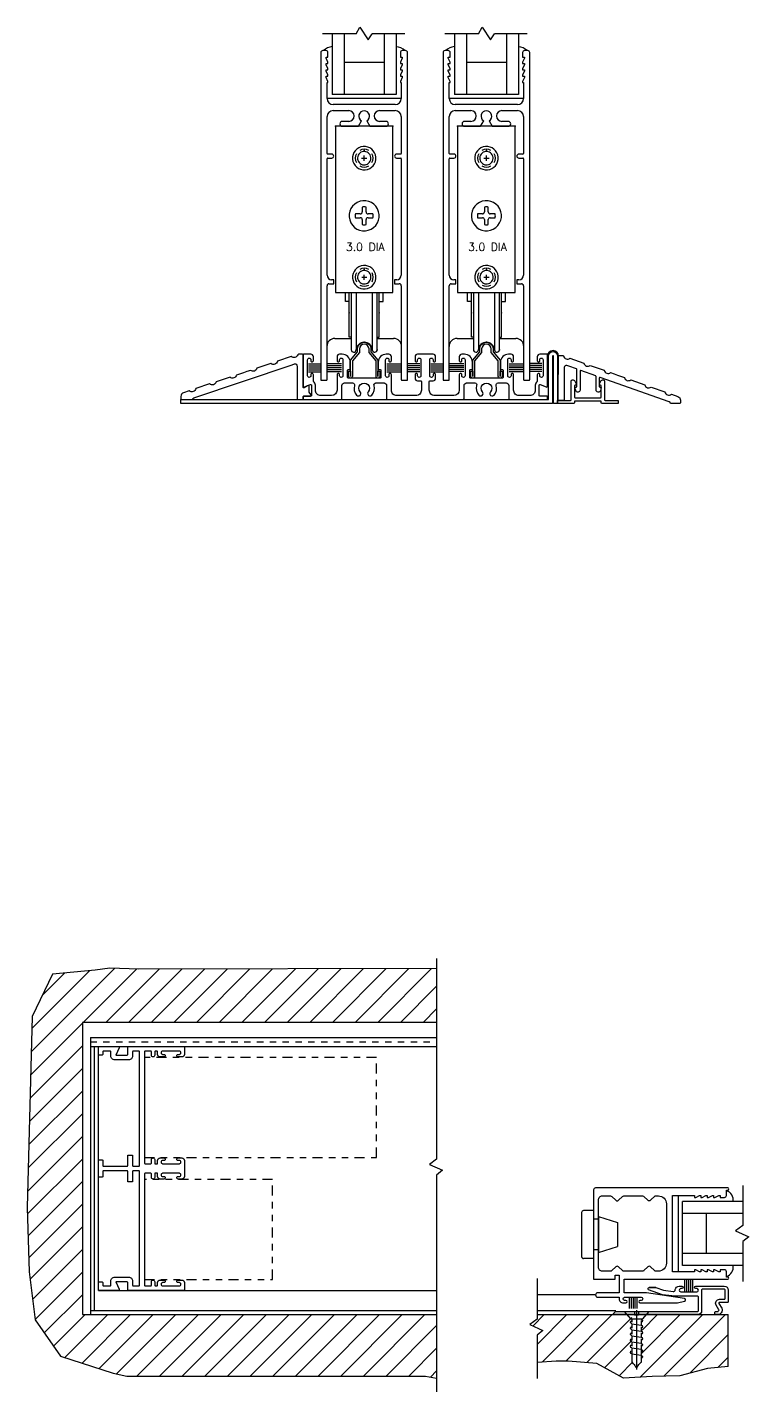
# Model space of a CAD drawing. Extents: x -31.7 to 55.9, y -31.6 to 29.
# Drawn here: x -11.09 to 0.17, y -4.48 to 16.84 of the extents above; entities that cross this region are included whole.
import ezdxf
from ezdxf.enums import TextEntityAlignment as Align

# ---------------------------------------------------------------- set-up
doc = ezdxf.new("R2010")
doc.units = 0
doc.header["$LTSCALE"] = 0.25
doc.header["$MEASUREMENT"] = 0
doc.linetypes.add('HIDDEN', pattern=[0.375, 0.25, -0.125])
doc.linetypes.add('PHANTOM2', pattern=[1.25, 0.625, -0.125, 0.125, -0.125, 0.125, -0.125])
doc.layers.get('0').update_dxf_attribs({"linetype": 'CONTINUOUS'})
for name, color, linetype in [('FRAME', 1, 'CONTINUOUS'), ('GLASS-VINYL', 7, 'CONTINUOUS'), ('HEM COVER', 4, 'CONTINUOUS'), ('MISC', 7, 'CONTINUOUS'), ('RISER', 7, 'CONTINUOUS'), ('SASH', 5, 'CONTINUOUS'), ('SEAL', 7, 'CONTINUOUS'), ('SILL-PAN', 7, 'CONTINUOUS'), ('TEXT', 7, 'CONTINUOUS'), ('VENT', 5, 'CONTINUOUS'), ('WALL', 7, 'CONTINUOUS')]:
    doc.layers.add(name, color=color, linetype=linetype)
doc.styles.get("Standard").update_dxf_attribs({"font": 'simplex.shx'})

# ---------------------------------------------------------------- blocks, each defined once
blk = doc.blocks.new('MAMMOTH B-RAIL')
at = {"color": 0}
for p, q in [((-0.677, 1.149), (-0.677, -3.96)), ((-0.596, 1.18), (-0.646, 1.18)), ((-0.595, 1.08), (-0.565, 1.08)), ((-0.595, 1.06), (-0.595, 1.08)), ((-0.565, 1.08), (-0.565, 1.149)), ((0.565, 1.149), (0.565, 1.08)), ((0.565, 1.08), (0.595, 1.08)), ((0.595, 1.08), (0.595, 1.06)), ((0.646, 1.18), (0.596, 1.18)), ((0.677, -3.96), (0.677, 1.149)), ((-0.565, 1), (-0.595, 1.06)), ((-0.595, 0.98), (-0.565, 0.98)), ((-0.595, 0.96), (-0.595, 0.98)), ((-0.565, 0.9), (-0.595, 0.96)), ((-0.595, 0.88), (-0.565, 0.88)), ((-0.595, 0.86), (-0.595, 0.88)), ((-0.565, 0.8), (-0.595, 0.86)), ((-0.565, 0.98), (-0.565, 1)), ((-0.565, 0.88), (-0.565, 0.9)), ((0.595, 1.06), (0.565, 1)), ((0.565, 1), (0.565, 0.98)), ((0.565, 0.98), (0.595, 0.98)), ((0.595, 0.96), (0.565, 0.9)), ((0.565, 0.9), (0.565, 0.88)), ((0.565, 0.88), (0.595, 0.88)), ((0.595, 0.86), (0.565, 0.8)), ((0.595, 0.98), (0.595, 0.96)), ((0.595, 0.88), (0.595, 0.86)), ((-0.595, 0.78), (-0.565, 0.78)), ((-0.595, 0.76), (-0.595, 0.78)), ((-0.565, 0.7), (-0.595, 0.76)), ((-0.58, 0.68), (-0.565, 0.68)), ((-0.58, 0.431), (-0.58, 0.68)), ((-0.565, 0.78), (-0.565, 0.8)), ((-0.565, 0.68), (-0.565, 0.7)), ((0.565, 0.8), (0.565, 0.78)), ((0.565, 0.78), (0.595, 0.78)), ((0.595, 0.76), (0.565, 0.7)), ((0.565, 0.7), (0.565, 0.68)), ((0.565, 0.68), (0.58, 0.68)), ((0.58, 0.68), (0.58, 0.431)), ((0.595, 0.78), (0.595, 0.76)), ((0.486, 0.337), (-0.486, 0.337)), ((-0.486, 0.243), (-0.241, 0.243)), ((0.241, 0.243), (0.486, 0.243)), ((-0.58, -0.427), (-0.58, 0.149)), ((-0.241, 0.075), (-0.342, 0.075)), ((-0.342, 0), (-0.09, 0)), ((-0.09, 0), (-0.042, 0.083)), ((0.042, 0.083), (0.09, 0)), ((0.09, 0), (0.342, 0)), ((0.342, 0.075), (0.241, 0.075)), ((0.58, 0.149), (0.58, -0.427)), ((-0.58, -2.328), (-0.58, -0.509)), ((-0.506, -0.437), (-0.57, -0.437)), ((-0.57, -0.499), (-0.506, -0.499)), ((0.57, -0.437), (0.506, -0.437)), ((0.506, -0.499), (0.57, -0.499)), ((0.58, -0.509), (0.58, -2.328)), ((-0.58, -3.96), (-0.58, -2.493)), ((-0.549, -2.462), (-0.475, -2.462)), ((-0.475, -2.4), (-0.508, -2.4)), ((-0.475, -2.462), (-0.475, -2.4)), ((0.475, -2.4), (0.475, -2.462)), ((0.508, -2.4), (0.475, -2.4)), ((0.475, -2.462), (0.549, -2.462)), ((0.58, -2.493), (0.58, -3.96)), ((-0.667, -3.97), (-0.59, -3.97)), ((0.59, -3.97), (0.667, -3.97))]:
    blk.add_line(p, q, dxfattribs=at)
for centre, radius, start, end in [((-0.646, 1.149), 0.031, 90, 180), ((-0.596, 1.149), 0.031, 0, 90), ((0.596, 1.149), 0.031, 90, 180), ((0.646, 1.149), 0.031, 360, 90), ((-0.486, 0.431), 0.094, 180, 270), ((0.486, 0.431), 0.094, 270, 0), ((-0.486, 0.149), 0.094, 90, 180), ((-0.241, 0.159), 0.084, 270, 90), ((0, 0.156), 0.084, 300, 240), ((0.241, 0.159), 0.084, 90, 270), ((0.486, 0.149), 0.094, 0, 90), ((-0.342, 0.037), 0.0375, 90, 270), ((0.342, 0.037), 0.0375, 270, 90), ((-0.57, -0.427), 0.01, 180, 270), ((-0.57, -0.509), 0.01, 90, 180), ((-0.506, -0.468), 0.031, 0, 90), ((-0.506, -0.468), 0.031, 270, 0), ((0.506, -0.468), 0.031, 90, 180), ((0.506, -0.468), 0.031, 180, 270), ((0.57, -0.427), 0.01, 270, 0), ((0.57, -0.509), 0.01, 360, 90), ((-0.508, -2.328), 0.072, 180, 270), ((0.508, -2.328), 0.072, 270, 0), ((-0.549, -2.493), 0.031, 90, 180), ((0.549, -2.493), 0.031, 0, 90), ((-0.667, -3.96), 0.01, 180, 270), ((-0.59, -3.96), 0.01, 270, 360), ((0.59, -3.96), 0.01, 180, 270), ((0.667, -3.96), 0.01, 270, 360)]:
    blk.add_arc(centre, radius, start, end, dxfattribs=at)
blk = doc.blocks.new('3742 2-track Sill')
blk.add_lwpolyline([(3.539, 0.052), (3.441, 0.052), (3.371, 0.052, -0.414214), (3.286, 0.137), (3.286, 0.324), (3.286, 0.378, 0.414214), (3.266, 0.398), (3.265, 0.398, 0.414214), (3.246, 0.379), (3.246, 0.363, -0.414214), (3.221, 0.338), (3.22, 0.338, -0.414214), (3.196, 0.363), (3.196, 0.614, -0.414214), (3.22, 0.638), (3.221, 0.638, -0.414214), (3.246, 0.614), (3.246, 0.598, 0.414214), (3.265, 0.578), (3.266, 0.578, 0.414214), (3.286, 0.598), (3.286, 0.66, 0.414214), (3.246, 0.7), (3.213, 0.7), (3.206, 0.7, 0.414214), (3.081, 0.575), (3.081, 0.47, 0.414214), (3.091, 0.46), (3.111, 0.46, -0.414214), (3.121, 0.45), (3.121, 0.335, -0.414214), (3.111, 0.325), (2.613, 0.325, -0.414214), (2.603, 0.335), (2.603, 0.45, -0.414214), (2.613, 0.46), (2.633, 0.46, 0.414214), (2.643, 0.47), (2.643, 0.575, 0.414214), (2.518, 0.7), (2.501, 0.7), (2.478, 0.7, 0.414214), (2.438, 0.66), (2.438, 0.598, 0.414214), (2.458, 0.578), (2.459, 0.578, 0.414214), (2.478, 0.598), (2.478, 0.614, -0.414214), (2.502, 0.638), (2.503, 0.638, -0.414214), (2.528, 0.614), (2.528, 0.363, -0.414214), (2.503, 0.338), (2.502, 0.338, -0.414214), (2.478, 0.363), (2.478, 0.379, 0.414214), (2.459, 0.398), (2.458, 0.398, 0.414214), (2.438, 0.378), (2.438, 0.324), (2.438, 0.14, -0.406851), (2.353, 0.052), (2.298, 0.052), (2.231, 0.052), (2.055, 0.052, -0.414214), (1.97, 0.137), (1.97, 0.175), (1.97, 0.274, -0.414214), (1.98, 0.284), (2.028, 0.284, 0.414214), (2.068, 0.324), (2.068, 0.378, 0.414214), (2.048, 0.398), (2.047, 0.398, 0.414214), (2.028, 0.379), (2.028, 0.363, -0.414214), (2.003, 0.338), (2.002, 0.338, -0.414214), (1.978, 0.363), (1.978, 0.614, -0.414214), (2.002, 0.638), (2.003, 0.638, -0.414214), (2.028, 0.614), (2.028, 0.598, 0.414214), (2.047, 0.578), (2.048, 0.578, 0.414214), (2.068, 0.598), (2.068, 0.66, 0.414214), (2.028, 0.7), (1.947, 0.7), (1.869, 0.7), (1.788, 0.7, 0.414214), (1.748, 0.66), (1.748, 0.598, 0.414214), (1.768, 0.578), (1.769, 0.578, 0.414214), (1.788, 0.598), (1.788, 0.614, -0.414214), (1.812, 0.638), (1.813, 0.638, -0.414214), (1.838, 0.614), (1.838, 0.363, -0.414214), (1.813, 0.338), (1.812, 0.338, -0.414214), (1.788, 0.363), (1.788, 0.379, 0.414214), (1.769, 0.398), (1.768, 0.398, 0.414214), (1.748, 0.378), (1.748, 0.324, 0.414214), (1.788, 0.284), (1.836, 0.284, -0.414214), (1.846, 0.274), (1.846, 0.175), (1.846, 0.137, -0.414214), (1.761, 0.052), (1.566, 0.052), (1.494, 0.052), (1.463, 0.052, -0.414214), (1.378, 0.137), (1.378, 0.324), (1.378, 0.378, 0.414214), (1.358, 0.398), (1.357, 0.398, 0.414214), (1.338, 0.379), (1.338, 0.363, -0.414214), (1.313, 0.338), (1.312, 0.338, -0.414214), (1.288, 0.363), (1.288, 0.614, -0.414214), (1.312, 0.638), (1.313, 0.638, -0.414214), (1.338, 0.614), (1.338, 0.598, 0.414214), (1.357, 0.578), (1.358, 0.578, 0.414214), (1.378, 0.598), (1.378, 0.66, 0.414214), (1.338, 0.7), (1.305, 0.7), (1.298, 0.7, 0.414214), (1.173, 0.575), (1.173, 0.47, 0.414214), (1.183, 0.46), (1.203, 0.46, -0.414214), (1.213, 0.45), (1.213, 0.335, -0.414214), (1.203, 0.325), (0.705, 0.325, -0.414214), (0.695, 0.335), (0.695, 0.45, -0.414214), (0.705, 0.46), (0.725, 0.46, 0.414214), (0.735, 0.47), (0.735, 0.575, 0.414214), (0.61, 0.7), (0.593, 0.7), (0.57, 0.7, 0.414214), (0.53, 0.66), (0.53, 0.598, 0.414214), (0.55, 0.578), (0.551, 0.578, 0.414214), (0.57, 0.598), (0.57, 0.614, -0.414214), (0.594, 0.638), (0.595, 0.638, -0.414214), (0.62, 0.614), (0.62, 0.363, -0.414214), (0.595, 0.338), (0.594, 0.338, -0.414214), (0.57, 0.363), (0.57, 0.379, 0.414214), (0.551, 0.398), (0.55, 0.398, 0.414214), (0.53, 0.378), (0.53, 0.324), (0.53, 0.14, -0.406851), (0.445, 0.052), (0.369, 0.052), (0.277, 0.052, -0.414214), (0.192, 0.137), (0.192, 0.215, 0.250492), (0.16, 0.275), (0.16, 0.378, 0.414214), (0.14, 0.398), (0.139, 0.398, 0.414214), (0.12, 0.379), (0.12, 0.363, -0.414214), (0.095, 0.338), (0.094, 0.338, -0.414214), (0.07, 0.363), (0.07, 0.614, -0.414214), (0.094, 0.638), (0.095, 0.638, -0.414214), (0.12, 0.614), (0.12, 0.598, 0.414214), (0.139, 0.578), (0.14, 0.578, 0.414214), (0.16, 0.598), (0.16, 0.66, 0.414214), (0.12, 0.7), (0.01, 0.7, 0.414214), (0, 0.69), (0, 0.292), (0, 0.202, 0.528549), (0.022, 0.188), (0.116, 0.225, -0.528549), (0.13, 0.215), (0.13, 0.054, -0.414214), (0.12, 0.044), (0.01, 0.044, 0.414214), (0, 0.034), (0, 0, 0.414214), (0.01, -0.01), (0.365, -0.01), (0.436, -0.01), (0.585, -0.01, 0.414214), (0.605, 0.01), (0.605, 0.21, -0.414214), (0.645, 0.25), (0.695, 0.25), (0.772, 0.25, -0.499657), (0.801, 0.21, 0.259642), (0.836, 0.06, 1), (0.892, 0.11, -2.247229), (1.016, 0.11, 1), (1.072, 0.06, 0.259642), (1.107, 0.21, -0.499657), (1.136, 0.25), (1.204, 0.25), (1.263, 0.25, -0.414214), (1.303, 0.21), (1.303, 0, 0.414214), (1.313, -0.01), (1.467, -0.01), (1.503, -0.01), (2.298, -0.01), (2.344, -0.01), (2.493, -0.01, 0.414214), (2.513, 0.01), (2.513, 0.21, -0.414214), (2.553, 0.25), (2.603, 0.25), (2.68, 0.25, -0.499657), (2.709, 0.21, 0.259642), (2.744, 0.06, 1), (2.8, 0.11, -2.247229), (2.924, 0.11, 1), (2.98, 0.06, 0.259642), (3.015, 0.21, -0.499657), (3.044, 0.25), (3.112, 0.25), (3.171, 0.25, -0.414214), (3.211, 0.21), (3.211, 0, 0.414214), (3.221, -0.01), (3.375, -0.01), (3.471, -0.01), (3.806, -0.01, 0.414214), (3.816, 0), (3.816, 0.034, 0.414214), (3.806, 0.044), (3.696, 0.044, -0.414214), (3.686, 0.054), (3.686, 0.215, -0.528549), (3.7, 0.225), (3.794, 0.188, 0.528549), (3.816, 0.202), (3.816, 0.292), (3.816, 0.69, 0.414214), (3.806, 0.7), (3.696, 0.7, 0.414214), (3.656, 0.66), (3.656, 0.598, 0.414214), (3.675, 0.578), (3.676, 0.578, 0.414214), (3.696, 0.598), (3.696, 0.614, -0.414214), (3.72, 0.638), (3.721, 0.638, -0.414214), (3.746, 0.614), (3.746, 0.363, -0.414214), (3.721, 0.338), (3.72, 0.338, -0.414214), (3.696, 0.363), (3.696, 0.379, 0.414214), (3.676, 0.398), (3.676, 0.398, 0.414214), (3.656, 0.378), (3.656, 0.275, 0.250492), (3.624, 0.215), (3.624, 0.137, -0.414214)], format="xyb", close=True)
blk = doc.blocks.new('3006 STD POST-INTERLOCKER')
for points in [[(-2.074, -0.666), (-2.074, -0.58, -0.414214), (-2.043, -0.55), (-1.974, -0.55), (-1.974, -0.58), (-1.954, -0.58), (-1.894, -0.55), (-1.874, -0.55), (-1.874, -0.58), (-1.854, -0.58), (-1.794, -0.55), (-1.774, -0.55), (-1.774, -0.58), (-1.754, -0.58), (-1.694, -0.55), (-1.674, -0.55), (-1.674, -0.58), (-1.654, -0.58), (-1.594, -0.55), (-1.574, -0.55), (-1.574, -0.58), (-1.231, -0.58), (-1.231, 0.61), (-1.574, 0.61), (-1.574, 0.581), (-1.594, 0.581), (-1.654, 0.61), (-1.674, 0.61), (-1.674, 0.581), (-1.694, 0.581), (-1.754, 0.61), (-1.774, 0.61), (-1.774, 0.581), (-1.794, 0.581), (-1.854, 0.61), (-1.874, 0.61), (-1.874, 0.581), (-1.894, 0.581), (-1.954, 0.61), (-1.974, 0.61), (-1.974, 0.581), (-2.043, 0.581, -0.414214), (-2.074, 0.611), (-2.074, 0.696), (-2.094, 0.696, -0.999996), (-2.094, 0.728), (-0.031, 0.728, -0.414214), (0, 0.697), (0, -0.697), (-0.338, -0.697), (-0.338, -0.635), (-0.4, -0.635), (-0.4, -0.908), (-0.066, -0.908, -1), (-0.066, -0.979), (-0.4, -0.979), (-0.4, -1.006, -0.414214), (-0.462, -1.068), (-0.504, -1.068, -1), (-0.504, -1.028), (-0.484, -1.028, 0.999996), (-0.484, -0.979), (-0.744, -0.979, 1.000003), (-0.744, -1.028), (-0.724, -1.028, -0.999994), (-0.724, -1.068), (-1.312, -1.068), (-1.422, -1.039, -0.811415), (-1.42, -1), (-0.828, -0.908), (-0.478, -0.908), (-0.478, -0.697), (-2.094, -0.697, -0.999996), (-2.094, -0.666), (-2.074, -0.666)], [(-0.891, 0.535), (-0.96, 0.604), (-1.012, 0.604, 0.414214), (-1.137, 0.479), (-1.137, -0.447, 0.414214), (-1.012, -0.572), (-0.973, -0.572, 0.198912), (-0.951, -0.563), (-0.891, -0.504, -0.414214), (-0.847, -0.504), (-0.787, -0.563, 0.198912), (-0.765, -0.572), (-0.473, -0.572, 0.198912), (-0.451, -0.563), (-0.391, -0.504, -0.414214), (-0.347, -0.504), (-0.287, -0.563, 0.198912), (-0.265, -0.572), (-0.138, -0.572, 0.414214), (-0.076, -0.51), (-0.076, 0.542, 0.414214), (-0.138, 0.604), (-0.265, 0.604, 0.198912), (-0.287, 0.594), (-0.347, 0.535, -0.414214), (-0.391, 0.535), (-0.451, 0.594, 0.198912), (-0.473, 0.604), (-0.765, 0.604, 0.198912), (-0.787, 0.594), (-0.847, 0.535)]]:
    blk.add_lwpolyline(points, format="xyb")
blk.add_arc((-0.869, 0.557), 0.031, 225.0005, 315.0002)
blk = doc.blocks.new('A$C02B45EA9')
for p, q in [((0, 0.909), (0.097, 0.793)), ((0.161, 0.909), (0, 0.909)), ((0.161, 0.909), (0.161, 0.857)), ((0.224, 0.857), (0.161, 0.857)), ((0.192, 0.929), (0.192, 0)), ((0.224, 0.909), (0.224, 0.857)), ((0.385, 0.909), (0.224, 0.909)), ((0.385, 0.909), (0.288, 0.793)), ((0.288, 0.793), (0.097, 0.793))]:
    blk.add_line(p, q)
at = {"linetype": 'Continuous'}
for p, q in [((0.142, 0.793), (0.118, 0.79)), ((0.267, 0.717), (0.118, 0.695)), ((0.122, 0.793), (0.122, 0.79)), ((0.122, 0.766), (0.122, 0.696)), ((0.122, 0.671), (0.122, 0.601)), ((0.263, 0.793), (0.263, 0.741)), ((0.263, 0.716), (0.263, 0.647)), ((0.267, 0.623), (0.118, 0.601)), ((0.267, 0.528), (0.118, 0.507)), ((0.267, 0.434), (0.118, 0.412)), ((0.122, 0.577), (0.122, 0.507)), ((0.122, 0.483), (0.122, 0.413)), ((0.263, 0.622), (0.263, 0.553)), ((0.263, 0.528), (0.263, 0.458)), ((0.263, 0.433), (0.263, 0.364)), ((0.267, 0.34), (0.118, 0.318)), ((0.267, 0.246), (0.118, 0.224)), ((0.122, 0.388), (0.122, 0.319)), ((0.122, 0.307), (0.122, 0.237)), ((0.263, 0.339), (0.263, 0.237)), ((0.263, 0.245), (0.263, 0.112)), ((0.122, 0.213), (0.122, 0.112)), ((0.186, 0.034), (0.199, 0.034))]:
    blk.add_line(p, q, dxfattribs=at)
for centre, radius, start, end in [((0.122, 0.766), 0.0244, 90, 270), ((0.122, 0.766), 0.0244, 90, 270), ((0.122, 0.671), 0.0244, 90, 270), ((0.122, 0.671), 0.0244, 90, 270), ((0.263, 0.741), 0.0244, 270, 90), ((0.263, 0.647), 0.0244, 270, 90), ((0.122, 0.577), 0.0244, 90, 270), ((0.122, 0.483), 0.0244, 90, 270), ((0.122, 0.483), 0.0244, 90, 270), ((0.263, 0.553), 0.0244, 270, 90), ((0.263, 0.458), 0.0244, 270, 90), ((0.122, 0.388), 0.0244, 90, 270), ((0.122, 0.294), 0.0244, 90, 270), ((0.122, 0.2), 0.0244, 90, 270), ((0.263, 0.364), 0.0244, 270, 90), ((0.263, 0.27), 0.0244, 270, 90), ((0.034, -0.012), 0.152, 20.7051, 54.5638), ((0.186, 0.044), 0.00998, 191.7651, 270), ((0.199, 0.044), 0.00998, 270, 348.2349), ((0.351, -0.012), 0.152, 125.4362, 159.2949)]:
    blk.add_arc(centre, radius, start, end, dxfattribs=at)
blk = doc.blocks.new('3712-2 TRACK JAMB')
blk.add_lwpolyline([(-0.368, -1.956), (-0.368, -2.108, -0.414214), (-0.377, -2.118), (-0.433, -2.118, -0.414214), (-0.442, -2.108), (-0.442, -1.956, 0.414214), (-0.452, -1.946), (-0.781, -1.946), (-0.822, -1.946, 0.414214), (-0.832, -1.956), (-0.832, -2.033, -0.414214), (-0.843, -2.043), (-0.891, -2.043, -0.414214), (-0.9, -2.033), (-0.9, -1.945), (-0.9, -1.853), (-0.9, -1.783, -0.414214), (-0.891, -1.773), (-0.843, -1.773, -0.414214), (-0.832, -1.783), (-0.832, -1.861, 0.414214), (-0.822, -1.871), (-0.768, -1.871), (-0.452, -1.871, 0.414214), (-0.442, -1.861), (-0.442, -1.708, -0.414214), (-0.433, -1.698), (-0.377, -1.698, -0.414214), (-0.368, -1.708), (-0.368, -1.861, 0.414214), (-0.357, -1.871), (-0.267, -1.871, 0.414214), (-0.257, -1.861), (-0.257, -0.954), (-0.257, -0.085, 0.414214), (-0.267, -0.075), (-0.357, -0.075, 0.414214), (-0.368, -0.085), (-0.368, -0.15, -0.414214), (-0.427, -0.21), (-0.645, -0.21, -0.414214), (-0.706, -0.15), (-0.706, -0.085, 0.414214), (-0.715, -0.075), (-0.822, -0.075, 0.414214), (-0.832, -0.085), (-0.832, -0.125, -0.414214), (-0.843, -0.135), (-0.891, -0.135, -0.414214), (-0.9, -0.125), (-0.9, -0.01, -0.414214), (-0.891, 0), (-0.594, 0, -0.546624), (-0.579, -0.023), (-0.63, -0.135), (-0.452, -0.135, 0.414214), (-0.442, -0.125), (-0.442, -0.01, -0.414214), (-0.433, 0), (0.433, 0, -0.414214), (0.442, -0.01), (0.442, -0.125, -0.414214), (0.403, -0.165), (0.343, -0.165, -0.414214), (0.323, -0.145), (0.323, -0.145, -0.414214), (0.343, -0.125), (0.363, -0.125, 0.414214), (0.388, -0.101), (0.388, -0.1, 0.414214), (0.363, -0.075), (0.102, -0.075, 0.414214), (0.078, -0.1), (0.078, -0.101, 0.414214), (0.102, -0.125), (0.123, -0.125, -0.414214), (0.143, -0.145), (0.143, -0.146, -0.414214), (0.123, -0.165), (0.062, -0.165, -0.414214), (0.023, -0.125), (0.023, -0.085, 0.414214), (0.013, -0.075), (-0.012, -0.075, 0.414214), (-0.022, -0.085), (-0.022, -0.14, -0.414214), (-0.047, -0.165), (-0.048, -0.165, -0.414214), (-0.072, -0.141), (-0.072, -0.085, 0.414214), (-0.082, -0.075), (-0.172, -0.075, 0.414214), (-0.183, -0.085), (-0.183, -0.954), (-0.183, -1.823, 0.414214), (-0.172, -1.833), (-0.082, -1.833, 0.414214), (-0.072, -1.823), (-0.072, -1.768, -0.414214), (-0.048, -1.743), (-0.047, -1.743, -0.414214), (-0.022, -1.768), (-0.022, -1.833), (0.023, -1.833), (0.023, -1.783, -0.414214), (0.062, -1.743), (0.123, -1.743, -0.414214), (0.143, -1.763), (0.143, -1.763, -0.414214), (0.123, -1.783), (0.102, -1.783, 0.414214), (0.078, -1.808), (0.078, -1.809, 0.414214), (0.102, -1.833), (0.363, -1.833, 0.414214), (0.388, -1.809), (0.388, -1.808, 0.414214), (0.363, -1.783), (0.343, -1.783, -0.414214), (0.323, -1.763, -0.414214), (0.343, -1.743), (0.403, -1.743, -0.414214), (0.442, -1.783), (0.442, -1.853), (0.442, -1.945), (0.442, -2.033, -0.414214), (0.403, -2.073), (0.343, -2.073, -0.414214), (0.323, -2.053), (0.323, -2.053, -0.414214), (0.343, -2.033), (0.363, -2.033, 0.414214), (0.388, -2.009), (0.388, -2.008, 0.414214), (0.363, -1.983), (0.102, -1.983, 0.414214), (0.078, -2.008), (0.078, -2.009, 0.414214), (0.102, -2.033), (0.123, -2.033, -0.414214), (0.143, -2.053), (0.143, -2.054, -0.414214), (0.123, -2.073), (0.062, -2.073, -0.414214), (0.023, -2.033), (0.023, -1.983), (-0.022, -1.983), (-0.022, -2.048, -0.414214), (-0.047, -2.073), (-0.048, -2.073, -0.414214), (-0.072, -2.049), (-0.072, -1.993, 0.414214), (-0.082, -1.983), (-0.172, -1.983, 0.414214), (-0.183, -1.993), (-0.183, -2.862), (-0.183, -3.731, 0.414214), (-0.172, -3.741), (-0.082, -3.741, 0.414214), (-0.072, -3.731), (-0.072, -3.676, -0.414214), (-0.048, -3.651), (-0.047, -3.651, -0.414214), (-0.022, -3.676), (-0.022, -3.731, 0.414214), (-0.012, -3.741), (0.013, -3.741, 0.414214), (0.023, -3.731), (0.023, -3.691, -0.414214), (0.062, -3.651), (0.123, -3.651, -0.414214), (0.143, -3.671), (0.143, -3.671, -0.414214), (0.123, -3.691), (0.102, -3.691, 0.414214), (0.078, -3.716), (0.078, -3.717, 0.414214), (0.102, -3.741), (0.363, -3.741, 0.414214), (0.388, -3.717), (0.388, -3.716, 0.414214), (0.363, -3.691), (0.343, -3.691, -0.414214), (0.323, -3.671, -0.414214), (0.343, -3.651), (0.403, -3.651, -0.414214), (0.442, -3.691), (0.442, -3.806, -0.414214), (0.433, -3.816), (-0.433, -3.816, -0.414214), (-0.442, -3.806), (-0.442, -3.691, 0.414214), (-0.452, -3.681), (-0.63, -3.681), (-0.579, -3.793, -0.546624), (-0.594, -3.816), (-0.891, -3.816, -0.414214), (-0.9, -3.806), (-0.9, -3.691, -0.414214), (-0.891, -3.681), (-0.843, -3.681, -0.414214), (-0.832, -3.691), (-0.832, -3.731, 0.414214), (-0.822, -3.741), (-0.715, -3.741, 0.414214), (-0.706, -3.731), (-0.706, -3.666, -0.414214), (-0.645, -3.606), (-0.427, -3.606, -0.414214), (-0.368, -3.666), (-0.368, -3.731, 0.414214), (-0.357, -3.741), (-0.267, -3.741, 0.414214), (-0.257, -3.731), (-0.257, -2.862), (-0.257, -1.956, 0.414214), (-0.267, -1.946), (-0.357, -1.946, 0.414214)], format="xyb", close=True)
blk = doc.blocks.new('FW1020 STD SILL')
blk.add_lwpolyline([(0.075, 0.457, 1), (-0.075, 0.457), (-0.075, 0.402), (-0.184, 0.272), (-0.184, 0.03, -1), (-0.244, 0.03), (-0.244, 0.109), (-0.214, 0.109), (-0.214, 0.027), (-0.214, 0.283), (-0.105, 0.413), (-0.105, 0.457, -1), (0.105, 0.457), (0.105, 0.413), (0.214, 0.283), (0.214, 0.027), (0.214, 0.109), (0.244, 0.109), (0.244, 0.03, -1), (0.184, 0.03), (0.184, 0.272), (0.075, 0.402)], format="xyb", close=True)
blk = doc.blocks.new('Roller Assy 3p0 Dia - Side(EX)')
at = {"color": 7}
for p, q in [((-0.45, 0), (-0.45, -2.6)), ((0.45, 0), (-0.45, 0)), ((0.45, -2.6), (0.45, 0)), ((-0.03, -1.263), (-0.03, -1.34)), ((0.03, -1.34), (0.03, -1.263)), ((-0.06, -1.37), (-0.137, -1.37)), ((-0.137, -1.43), (-0.06, -1.43)), ((-0.03, -1.46), (-0.03, -1.537)), ((0.03, -1.537), (0.03, -1.46)), ((0.137, -1.37), (0.06, -1.37)), ((0.06, -1.43), (0.137, -1.43)), ((-0.45, -2.6), (0.45, -2.6)), ((-0.293, -2.74), (-0.293, -2.6)), ((-0.231, -2.74), (-0.293, -2.74)), ((0.235, -2.74), (0.297, -2.74)), ((0.297, -2.74), (0.297, -2.6))]:
    blk.add_line(p, q, dxfattribs=at)
at = {"linetype": 'Continuous'}
for p, q in [((-0.039, -0.5), (0.041, -0.5)), ((0.001, -0.54), (0.001, -0.46)), ((0.002, -2.4), (0.002, -2.32)), ((-0.038, -2.36), (0.042, -2.36))]:
    blk.add_line(p, q, dxfattribs=at)
for p, q in [((-0.233, -3.294), (-0.233, -2.6)), ((-0.202, -2.6), (-0.202, -3.492)), ((-0.124, -2.6), (-0.124, -3.494)), ((0.126, -2.6), (0.126, -3.494)), ((0.204, -3.492), (0.204, -2.6)), ((0.235, -3.294), (0.235, -2.6)), ((-0.202, -3.294), (-0.233, -3.294)), ((0.204, -3.294), (0.235, -3.294))]:
    blk.add_line(p, q)
at = {"color": 7}
for centre, radius, start, end in [((0.001, -0.5), 0.183, 106.169, 106.1378), ((0.001, -0.5), 0.105, 131.0231, 130.9828), ((0, -1.4), 0.235, 117.4668, 117.4309), ((0, -1.4), 0.14, 77.6505, 102.3495), ((0, -1.4), 0.14, 167.6505, 192.3495), ((-0.06, -1.34), 0.03, 270, 0), ((-0.06, -1.46), 0.03, 0, 90), ((0.06, -1.34), 0.03, 180, 270), ((0.06, -1.46), 0.03, 90, 180), ((0, -1.4), 0.14, 347.6505, 12.3495), ((0, -1.4), 0.14, 257.6505, 282.3495), ((0.002, -2.36), 0.183, 106.169, 106.1378), ((0.002, -2.36), 0.105, 131.0231, 130.9828)]:
    blk.add_arc(centre, radius, start, end, dxfattribs=at)
at = {"color": 7, "linetype": 'Continuous'}
for centre, start, end in [((0.001, -0.5), 60, 120), ((0.001, -0.5), 150, 210), ((0.001, -0.5), 240, 300), ((0.001, -0.5), 330, 30), ((0.002, -2.36), 150, 210), ((0.002, -2.36), 60, 120), ((0.002, -2.36), 330, 30), ((0.002, -2.36), 240, 300)]:
    blk.add_arc(centre, 0.14, start, end, dxfattribs=at)
for centre, radius, start, end in [((0.001, -3.5), 0.125, 2.8293, 177.1707), ((-0.163, -3.492), 0.0391, 180, 357.1707), ((0.165, -3.492), 0.0391, 182.8293, 0)]:
    blk.add_arc(centre, radius, start, end)
at = {"color": 7, "linetype": 'ByBlock'}
for p in [(-0.45, 0), (0.45, 0), (0.001, -0.38), (0.002, -2.24)]:
    blk.add_point(p, dxfattribs=at)
at = {"color": 0, "linetype": 'ByBlock'}
for p in [(-0.45, 0), (-0.45, 0), (0.45, 0), (0.45, 0), (-0.233, -2.915), (0.235, -2.915), (0.001, -3.375), (-0.124, -3.494), (0.204, -3.492)]:
    blk.add_point(p, dxfattribs=at)
blk.add_text('3.0 DIA', height=0.125).set_placement((0.017, -1.949), align=Align.CENTER)
blk = doc.blocks.new('3752 RISER')
at = {"color": 1}
blk.add_lwpolyline([(0.122, -0.364), (0.095, -0.328), (0.095, -0.241, 0.57735), (0.071, -0.227), (0.015, -0.259, -0.57735), (0, -0.25), (0, 0.25, 0.414214), (-0.016, 0.266), (-0.07, 0.266, 0.321849), (-0.085, 0.255, -0.530341), (-0.184, 0.228), (-0.402, 0.155, -0.564933), (-0.503, 0.121), (-0.721, 0.048, -0.564933), (-0.821, 0.014), (-0.88, -0.005), (-0.933, -0.023), (-1.039, -0.059, -0.564933), (-1.14, -0.092), (-1.358, -0.165, -0.564933), (-1.459, -0.199), (-1.676, -0.272, -0.564933), (-1.777, -0.306), (-1.866, -0.336, 0.322343), (-1.908, -0.394), (-1.908, -0.444), (-1.727, -0.444, -0.324941), (-1.706, -0.414), (-0.17, 0.101), (-0.135, 0.113, -0.512467), (-0.094, 0.083), (-0.094, -0.386), (-0.094, -0.434, 0.414214), (-0.084, -0.444), (-0.01, -0.444, 0.414214), (0, -0.434), (0, -0.4, -0.414214), (0.01, -0.39), (0.109, -0.39, 0.614986)], format="xyb", close=True, dxfattribs=at)

msp = doc.modelspace()

# ---------------------------------------------------------------- hatches: boundary and pattern name
at = {"layer": 'TEXT'}
h = msp.add_hatch(dxfattribs=at)
h.set_pattern_fill('ANSI31', color=256, scale=2, style=0)
h.set_pattern_definition([(45, (-13.0026, -7.1469), (-0.1767767, 0.1767767), [])])
h.paths.add_polyline_path([(-9.35094, 2.1225), (-9.80332, 2.13808), (-10.03117, 2.10691), (-10.70081, 2.04457), (-11.01904, 1.38689), (-11.09275, -1.59872), (-11.06341, -2.60197), (-10.97151, -3.35125), (-10.57675, -3.92107), (-9.75038, -4.18604), (-9.53813, -4.2328), (-4.87747, -4.2328), (-4.70247, -4.26397), (-4.70247, -3.27215), (-10.23234, -3.27215), (-10.23234, 1.29386), (-4.70247, 1.29386), (-4.70247, 2.13614)])
h = msp.add_hatch(dxfattribs=at)
h.set_pattern_fill('ANSI31', color=256, scale=2, style=0)
h.set_pattern_definition([(45, (-23.35888, -16.53812), (-0.1767767, 0.1767767), [])])
h.paths.add_polyline_path([(-2.64828, -3.99759), (-2.20382, -4.03565), (-1.78477, -4.26402), (-1.34031, -4.23865), (-0.90855, -4.22596), (-0.4768, -4.11178), (-0.14975, -4.0828), (-0.14975, -3.27215), (-1.45077, -3.27215), (-1.49562, -3.3256, -0.68357877), (-1.51216, -3.36804), (-1.51216, -3.41319), (-1.50939, -3.41359, -0.94475952), (-1.51216, -3.46232), (-1.51216, -3.50747), (-1.50939, -3.50787, -0.94475952), (-1.51216, -3.5566), (-1.51216, -3.60175), (-1.50939, -3.60215, -0.94475952), (-1.51216, -3.65088), (-1.51216, -3.69603), (-1.50939, -3.69643, -0.94475952), (-1.51216, -3.74516), (-1.51216, -3.79031), (-1.50939, -3.79071, -0.94475952), (-1.51216, -3.83944), (-1.51216, -3.88459), (-1.50939, -3.88499, -0.94475952), (-1.51216, -3.93372), (-1.51216, -3.99712, 0.14882082), (-1.56621, -4.06721, -0.35527225), (-1.57597, -4.07515), (-1.59655, -4.07515, 0.0090398), (-1.5983, -4.06995, -0.07335709), (-1.5993, -4.06721, 0.14882082), (-1.65335, -3.99712), (-1.65335, -3.86412), (-1.65612, -3.86372, -0.94475952), (-1.65335, -3.81499), (-1.65335, -3.76985), (-1.65612, -3.76944, -0.94475952), (-1.65335, -3.72072), (-1.65335, -3.67557), (-1.65612, -3.67516, -0.94475952), (-1.65335, -3.62644), (-1.65335, -3.58129), (-1.65612, -3.58089, -0.94475952), (-1.65335, -3.53216), (-1.65335, -3.48701), (-1.65612, -3.48661, -0.94475952), (-1.65335, -3.43788), (-1.65335, -3.39273), (-1.65612, -3.39233, -0.94475952), (-1.65335, -3.3436), (-1.65335, -3.31605), (-1.6779, -3.31605), (-1.71473, -3.27215), (-1.9336, -3.27215), (-3.13367, -3.27215), (-3.13367, -3.34422), (-3.2479, -3.42849), (-3.04402, -3.51995), (-3.13367, -3.59422), (-3.13367, -4.0188), (-2.83543, -3.99977)])

# ---------------------------------------------------------------- linework, layer by layer
for p, q in [((-2.44081, -1.67715), (-2.44081, -2.36515)), ((-2.25281, -1.64615), (-2.40981, -1.64615)), ((-2.25281, -1.64615), (-2.25281, -2.39615)), ((-2.17681, -1.78115), (-2.25281, -1.78115)), ((-2.17681, -1.74015), (-1.87881, -1.83315)), ((-2.17681, -1.74015), (-2.17681, -2.30215)), ((-1.87881, -1.83315), (-1.87881, -2.20915)), ((-2.17681, -2.26115), (-2.25281, -2.26115)), ((-2.17681, -2.30215), (-1.87881, -2.20915)), ((-2.25281, -2.39615), (-2.40981, -2.39615))]:
    msp.add_line(p, q)
at = {"color": 7}
for p, q in [((-0.82775, -2.91616), (-0.82775, -2.73585)), ((-0.79675, -2.91616), (-0.79675, -2.73585)), ((-0.76575, -2.91616), (-0.76575, -2.73585)), ((-0.73475, -2.91616), (-0.73475, -2.73585)), ((-0.70375, -2.91616), (-0.70375, -2.73585))]:
    msp.add_line(p, q, dxfattribs=at)
at = {"color": 1}
msp.add_lwpolyline([(-1.28275, -2.84716), (-1.16027, -2.89174), (-1.01222, -2.9095, 0.41874045), (-0.97742, -2.88172, -0.38407139), (-0.91575, -2.82616), (-0.87575, -2.82616, -0.9999936), (-0.87575, -2.86616), (-0.89075, -2.86616, 1.0000034), (-0.89075, -2.91616), (-0.64075, -2.91616, 0.9999959), (-0.64075, -2.86616), (-0.65575, -2.86616, -1), (-0.65575, -2.82616), (-0.21175, -2.82616, -0.41421356), (-0.14975, -2.88816), (-0.14975, -3.01616), (-0.14975, -3.07216, -0.41421356), (-0.15975, -3.08216), (-0.28751, -3.08216, 0.5773518), (-0.29617, -3.09716), (-0.25244, -3.1729, -0.33945554), (-0.26197, -3.24533), (-0.2888, -3.27215), (-0.34951, -3.27215, -0.41421356), (-0.35951, -3.26215), (-0.35951, -3.23215, -0.41421356), (-0.34951, -3.22215), (-0.31365, -3.22215, 0.19891237), (-0.30658, -3.21923), (-0.29733, -3.20997, 0.33945554), (-0.29574, -3.1979), (-0.33947, -3.12216, -0.5773518), (-0.28751, -3.03216), (-0.20975, -3.03216, 0.41421356), (-0.19975, -3.02216), (-0.19975, -2.88616, 0.41421356), (-0.20975, -2.87616), (-0.55575, -2.87616, 0.41421356), (-0.56575, -2.88616), (-0.56575, -3.21215, -0.41421356), (-0.62575, -3.27215), (-1.9336, -3.27215, -0.66817864), (-1.94067, -3.25508), (-1.91067, -3.22508, -0.19891237), (-1.9036, -3.22215), (-0.62575, -3.22215, 0.41421356), (-0.61575, -3.21215), (-0.61575, -2.99616, 0.41421356), (-0.62575, -2.98616), (-0.97775, -2.98616), (-1.17775, -2.96216), (-1.39656, -2.88252, -0.70134566), (-1.38375, -2.84716), (-1.28275, -2.84716), (-1.38375, -2.84716)], format="xyb", dxfattribs=at)
for centre, start, end in [((-2.40981, -1.67715), 90, 180), ((-2.40981, -2.36515), 180, 270)]:
    msp.add_arc(centre, 0.031, start, end)
at = {"layer": 'FRAME'}
for points in [[(-0.9067, 10.96073), (-1.0527, 10.96073, 0.28998259), (-1.07315, 10.98685), (-2.14984, 11.36999, 0.51828607), (-2.1632, 11.36057), (-2.1632, 11.22803, 0.41421356), (-2.1532, 11.21803), (-2.14286, 11.21803, -0.49314543), (-2.1332, 11.20544), (-2.14439, 11.16367, -0.87697646), (-2.2132, 11.17273), (-2.2132, 11.38548, 0.31727482), (-2.21984, 11.3949), (-2.44984, 11.47675, 0.51828607), (-2.4632, 11.46733), (-2.4632, 11.17273, -0.87697646), (-2.532, 11.16367), (-2.5432, 11.20544, -0.49314543), (-2.53354, 11.21803), (-2.5232, 11.21803, 0.41421356), (-2.5132, 11.22803), (-2.5132, 11.49224, 0.31727482), (-2.51984, 11.50166), (-2.63767, 11.54359), (-2.6693, 11.55485, 0.51828607), (-2.7107, 11.52564), (-2.7107, 11.10856), (-2.7107, 11.02073, -0.41421356), (-2.7207, 11.01073), (-2.7947, 11.01073, -0.41421356), (-2.8047, 11.02073), (-2.8047, 11.67971), (-2.8047, 11.69473, -0.41421356), (-2.7887, 11.71073), (-2.73729, 11.71073, -0.08567887), (-2.73193, 11.70981), (-2.72095, 11.7059, 0.56493268), (-2.62089, 11.6703), (-2.4044, 11.59326, 0.56493268), (-2.30433, 11.55765), (-2.08784, 11.48061, 0.56493268), (-1.98778, 11.445), (-1.92964, 11.42431), (-1.87736, 11.40571), (-1.77129, 11.36796, 0.56493268), (-1.67123, 11.33235), (-1.45473, 11.25531, 0.56493268), (-1.35467, 11.21971), (-1.13818, 11.14267, 0.56493268), (-1.03812, 11.10706), (-0.93791, 11.0714, -0.31727482), (-0.8967, 11.01299), (-0.8967, 10.97073, -0.41421356)], [(-2.13311, 11.06073), (-2.13311, 11.23873, 0.41421356), (-2.14311, 11.24873), (-2.1479, 11.24873, -0.57735027), (-2.16089, 11.27123), (-2.13207, 11.32114, -0.26794919), (-2.11475, 11.33114), (-2.10311, 11.33114, -0.41421356), (-2.08311, 11.31114), (-2.08311, 11.02073, 0.41421356), (-2.07311, 11.01073), (-1.87811, 11.01073, -0.41421356), (-1.86811, 11.00073), (-1.86811, 10.97073, -0.41421356), (-1.87811, 10.96073), (-2.12311, 10.96073, -0.41421356), (-2.13311, 10.97073), (-2.13311, 10.99073, 0.41421356), (-2.14311, 11.00073), (-2.54111, 11.00073, 0.41421356), (-2.55111, 10.99073), (-2.55111, 10.97073, -0.41421356), (-2.56111, 10.96073), (-2.80661, 10.96073, -0.41421356), (-2.81661, 10.97073), (-2.81661, 11.00073, -0.41421356), (-2.80661, 11.01073), (-2.61111, 11.01073, 0.41421356), (-2.60111, 11.02073), (-2.60111, 11.31114, -0.41421356), (-2.58111, 11.33114), (-2.56946, 11.33114, -0.26794919), (-2.55214, 11.32114), (-2.52333, 11.27123, -0.57735027), (-2.53632, 11.24873), (-2.54111, 11.24873, 0.41421356), (-2.55111, 11.23873), (-2.55111, 11.06073, 0.41421356), (-2.54111, 11.05073), (-2.14311, 11.05073, 0.41421356)]]:
    msp.add_lwpolyline(points, format="xyb", close=True, dxfattribs=at)
at = {"layer": 'FRAME', "linetype": 'PHANTOM2'}
for points in [[(-9.26474, -0.8164), (-5.63974, -0.8164), (-5.63974, 0.7461), (-9.26474, 0.7461)], [(-9.26474, -2.7244), (-7.26474, -2.7244), (-7.26474, -1.1619), (-9.26474, -1.1619)]]:
    msp.add_lwpolyline(points, close=True, dxfattribs=at)
at = {"layer": 'GLASS-VINYL'}
for p, q in [((-5.95821, 16.73509), (-5.90239, 16.83936)), ((-5.90239, 16.83936), (-5.77188, 16.64283)), ((-4.05021, 16.73509), (-3.99439, 16.83936)), ((-3.99439, 16.83936), (-3.86388, 16.64283)), ((-5.95821, 16.73509), (-6.48472, 16.73509)), ((-6.33324, 16.73509), (-6.33324, 15.78845)), ((-6.14574, 16.73509), (-6.14574, 15.78845)), ((-5.77188, 16.64283), (-5.70821, 16.73509)), ((-5.19786, 16.73509), (-5.70821, 16.73509)), ((-5.52074, 16.73509), (-5.52074, 15.78845)), ((-5.33324, 16.73509), (-5.33324, 15.78845)), ((-4.05021, 16.73509), (-4.57672, 16.73509)), ((-4.42524, 16.73509), (-4.42524, 15.78845)), ((-4.23774, 16.73509), (-4.23774, 15.78845)), ((-3.86388, 16.64283), (-3.80021, 16.73509)), ((-3.28986, 16.73509), (-3.80021, 16.73509)), ((-3.61274, 16.73509), (-3.61274, 15.78845)), ((-3.42524, 16.73509), (-3.42524, 15.78845)), ((-5.52074, 16.28862), (-6.14574, 16.28862)), ((-3.61274, 16.28862), (-4.23774, 16.28862)), ((-5.33324, 15.78845), (-6.33324, 15.78845)), ((-3.42524, 15.78845), (-4.42524, 15.78845)), ((-5.25321, 15.72605), (-6.4132, 15.72605)), ((-3.34521, 15.72605), (-4.5052, 15.72605)), ((0.07906, -1.25565), (0.07906, -1.88065)), ((-0.93131, -1.41065), (-0.93131, -2.60065)), ((0.07906, -1.50565), (-0.86631, -1.50565)), ((-0.86631, -2.50565), (-0.86631, -1.50565)), ((0.07906, -1.69315), (-0.86631, -1.69315)), ((-0.49131, -2.31815), (-0.49131, -1.69315)), ((0.07906, -1.88065), (-0.03518, -1.96492)), ((-0.03518, -1.96492), (0.1687, -2.05638)), ((0.1687, -2.05638), (0.07906, -2.13065)), ((0.07906, -2.13065), (0.07906, -2.75565)), ((0.07906, -2.31815), (-0.86631, -2.31815)), ((0.07906, -2.50565), (-0.86631, -2.50565))]:
    msp.add_line(p, q, dxfattribs=at)
for centre, radius, start, end in [((-6.31489, 16.32009), 0.2185, 94.817743, 135.064373), ((-5.34955, 16.31799), 0.2185, 45.747358, 85.719245), ((-4.40689, 16.32009), 0.2185, 94.817743, 135.064373), ((-3.44155, 16.31799), 0.2185, 45.747358, 85.719245), ((-0.22437, -1.48112), 0.15276, 350.75972, 72.645769), ((-0.22437, -2.53018), 0.15276, 287.354231, 9.24028)]:
    msp.add_arc(centre, radius, start, end, dxfattribs=at)
at = {"layer": 'HEM COVER'}
msp.add_lwpolyline([(-2.97111, 11.703), (-2.97061, 11.413), (-2.95561, 11.413), (-2.95611, 11.703, -1), (-2.81611, 11.703), (-2.81661, 11.413), (-2.80161, 11.413), (-2.80111, 11.703, 1)], format="xyb", close=True, dxfattribs=at)
at = {"layer": 'MISC'}
for p, q in [((-3.13367, -2.70965), (-3.13367, -3.34422)), ((-3.13367, -3.34422), (-3.2479, -3.42849)), ((-3.13367, -3.27215), (-0.14975, -3.27215)), ((-0.14975, -4.0828), (-0.14975, -3.27215)), ((-3.2479, -3.42849), (-3.04402, -3.51995)), ((-3.04402, -3.51995), (-3.13367, -3.59422)), ((-3.13367, -3.59422), (-3.13367, -4.2688))]:
    msp.add_line(p, q, dxfattribs=at)
at = {"layer": 'SASH'}
for p, q in [((-6.29121, 11.97932), (-6.03621, 11.97932)), ((-5.63021, 11.97932), (-5.37521, 11.97932)), ((-4.38321, 11.97932), (-4.12821, 11.97932)), ((-3.72221, 11.97932), (-3.46721, 11.97932))]:
    msp.add_line(p, q, dxfattribs=at)
for centre, start, end in [((-6.29121, 11.85432), 90, 180), ((-5.37521, 11.85432), 0, 90), ((-4.38321, 11.85432), 90, 180), ((-3.46721, 11.85432), 0, 90)]:
    msp.add_arc(centre, 0.125, start, end, dxfattribs=at)
at = {"layer": 'SEAL'}
for p, q in [((-6.70267, 11.58021), (-6.51292, 11.58021)), ((-6.70267, 11.54921), (-6.51292, 11.54921)), ((-6.70267, 11.51821), (-6.51292, 11.51821)), ((-6.18535, 11.58021), (-6.41621, 11.58021)), ((-6.18535, 11.54921), (-6.41621, 11.54921)), ((-6.18535, 11.51821), (-6.41621, 11.51821)), ((-5.48106, 11.58083), (-5.25021, 11.58083)), ((-5.48106, 11.54983), (-5.25021, 11.54983)), ((-5.48106, 11.51883), (-5.25021, 11.51883)), ((-4.96647, 11.58178), (-5.15621, 11.58178)), ((-4.96647, 11.55078), (-5.15621, 11.55078)), ((-4.96647, 11.51978), (-5.15621, 11.51978)), ((-4.79195, 11.58178), (-4.60221, 11.58178)), ((-4.79195, 11.55078), (-4.60221, 11.55078)), ((-4.79195, 11.51978), (-4.60221, 11.51978)), ((-4.2786, 11.58396), (-4.50821, 11.58396)), ((-4.2786, 11.55296), (-4.50821, 11.55296)), ((-4.2786, 11.52196), (-4.50821, 11.52196)), ((-3.57171, 11.58396), (-3.34221, 11.58396)), ((-3.57171, 11.55296), (-3.34221, 11.55296)), ((-3.57171, 11.52196), (-3.34221, 11.52196)), ((-3.05847, 11.58491), (-3.24821, 11.58491)), ((-3.05847, 11.55391), (-3.24821, 11.55391)), ((-3.05847, 11.52291), (-3.24821, 11.52291)), ((-6.70267, 11.48721), (-6.51292, 11.48721)), ((-6.70267, 11.45621), (-6.51292, 11.45621)), ((-6.18535, 11.48721), (-6.41621, 11.48721)), ((-6.18535, 11.45621), (-6.41621, 11.45621)), ((-5.48106, 11.48783), (-5.25021, 11.48783)), ((-5.48106, 11.45683), (-5.25021, 11.45683)), ((-4.96647, 11.48878), (-5.15621, 11.48878)), ((-4.96647, 11.45778), (-5.15621, 11.45778)), ((-4.79195, 11.48878), (-4.60221, 11.48878)), ((-4.79195, 11.45778), (-4.60221, 11.45778)), ((-4.2786, 11.49096), (-4.50821, 11.49096)), ((-4.2786, 11.45996), (-4.50821, 11.45996)), ((-3.57171, 11.49096), (-3.34221, 11.49096)), ((-3.57171, 11.45996), (-3.34221, 11.45996)), ((-3.05847, 11.49191), (-3.24821, 11.49191)), ((-3.05847, 11.46091), (-3.24821, 11.46091)), ((-1.69725, -2.99965), (-1.69725, -3.17384)), ((-1.66725, -2.99965), (-1.66725, -3.17384)), ((-1.63725, -2.99965), (-1.63725, -3.17384)), ((-1.60725, -2.99965), (-1.60725, -3.17384)), ((-1.57725, -2.99965), (-1.57725, -3.17384))]:
    msp.add_line(p, q, dxfattribs=at)
at = {"layer": 'SILL-PAN'}
for p, q in [((-10.10774, 1.05786), (-10.10774, -3.27214)), ((-10.10774, 1.05786), (-4.70247, 1.05786)), ((-10.10774, 0.91886), (-4.70247, 0.91886)), ((-10.04574, -3.20974), (-10.04574, 0.91886)), ((-9.98274, -2.89714), (-9.98274, 0.91886)), ((-9.98274, -2.89714), (-4.70247, -2.89714)), ((-3.13367, -2.95965), (-2.22145, -2.95965)), ((-10.10774, -3.20974), (-4.70247, -3.20974)), ((-3.13367, -3.20975), (-1.9036, -3.20975))]:
    msp.add_line(p, q, dxfattribs=at)
at = {"layer": 'SILL-PAN', "linetype": 'HIDDEN'}
msp.add_line((-10.10774, 0.98836), (-4.70247, 0.98836), dxfattribs=at)
at = {"layer": 'SILL-PAN'}
msp.add_lwpolyline([(-8.69521, 11.0225), (-2.95561, 11.0225), (-2.95561, 11.703, -1), (-2.81661, 11.703), (-2.81661, 10.9605), (-2.87861, 10.9605), (-2.87861, 11.703, 1), (-2.89361, 11.703), (-2.89361, 10.9605), (-8.69521, 10.9605)], format="xyb", close=True, dxfattribs=at)
at = {"layer": 'TEXT'}
msp.add_lwpolyline([(-0.14975, -4.0828), (-0.4768, -4.11178), (-0.90855, -4.22596), (-1.34031, -4.23865), (-1.78477, -4.26402), (-2.20382, -4.03565), (-2.64828, -3.99759), (-2.83543, -3.99977), (-3.13367, -4.0188), (-3.13367, -4.0188)], dxfattribs=at)
at = {"layer": 'WALL'}
for p, q in [((-10.23234, 1.29386), (-10.23234, -3.27215)), ((-4.70247, 1.29386), (-10.23234, 1.29386)), ((-10.23234, 0.46485), (-10.23234, -0.53515)), ((-10.23234, -3.27215), (-4.70247, -3.27215))]:
    msp.add_line(p, q, dxfattribs=at)
for points in [[(-4.70247, 2.13614), (-4.70247, 2.13614), (-9.35094, 2.1225), (-9.80332, 2.13808), (-10.03117, 2.10691), (-10.70081, 2.04457), (-11.01904, 1.38689), (-11.09275, -1.59872), (-11.06341, -2.60197), (-10.97151, -3.35125), (-10.57675, -3.92107), (-9.75038, -4.18604), (-9.53813, -4.2328), (-4.87747, -4.2328), (-4.70247, -4.26397)], [(-4.70247, 2.28977), (-4.70247, -0.8409), (-4.8167, -0.92517), (-4.61282, -1.01663), (-4.70247, -1.0909), (-4.70247, -4.47621)]]:
    msp.add_lwpolyline(points, dxfattribs=at)

# ---------------------------------------------------------------- block references
for name, p in [('Roller Assy 3p0 Dia - Side(EX)', (-5.83417, 15.2945)), ('Roller Assy 3p0 Dia - Side(EX)', (-3.92617, 15.2945)), ('FW1020 STD SILL', (-5.83321, 11.3575)), ('FW1020 STD SILL', (-3.92521, 11.3575))]:
    msp.add_blockref(name, p)
at = {"layer": 'FRAME'}
for name, p in [('3742 2-track Sill', (-6.78721, 11.0325)), ('3712-2 TRACK JAMB', (-9.08224, 0.91886))]:
    msp.add_blockref(name, p, dxfattribs=at)
at = {"layer": 'MISC', "extrusion": (0, 0, -1), "zscale": -1}
msp.add_blockref('A$C02B45EA9', (1.39036, -4.1311), dxfattribs=at)
at = {"layer": 'RISER'}
msp.add_blockref('3752 RISER', (-6.78721, 11.46616), dxfattribs=at)
at = {"layer": 'VENT'}
for p in [(-5.83417, 15.2945), (-3.92617, 15.2945)]:
    msp.add_blockref('MAMMOTH B-RAIL', p, dxfattribs=at)
at = {"layer": 'VENT', "xscale": -1}
msp.add_blockref('3006 STD POST-INTERLOCKER', (-2.25281, -2.02115), dxfattribs=at)

doc.saveas('drawing.dxf')
